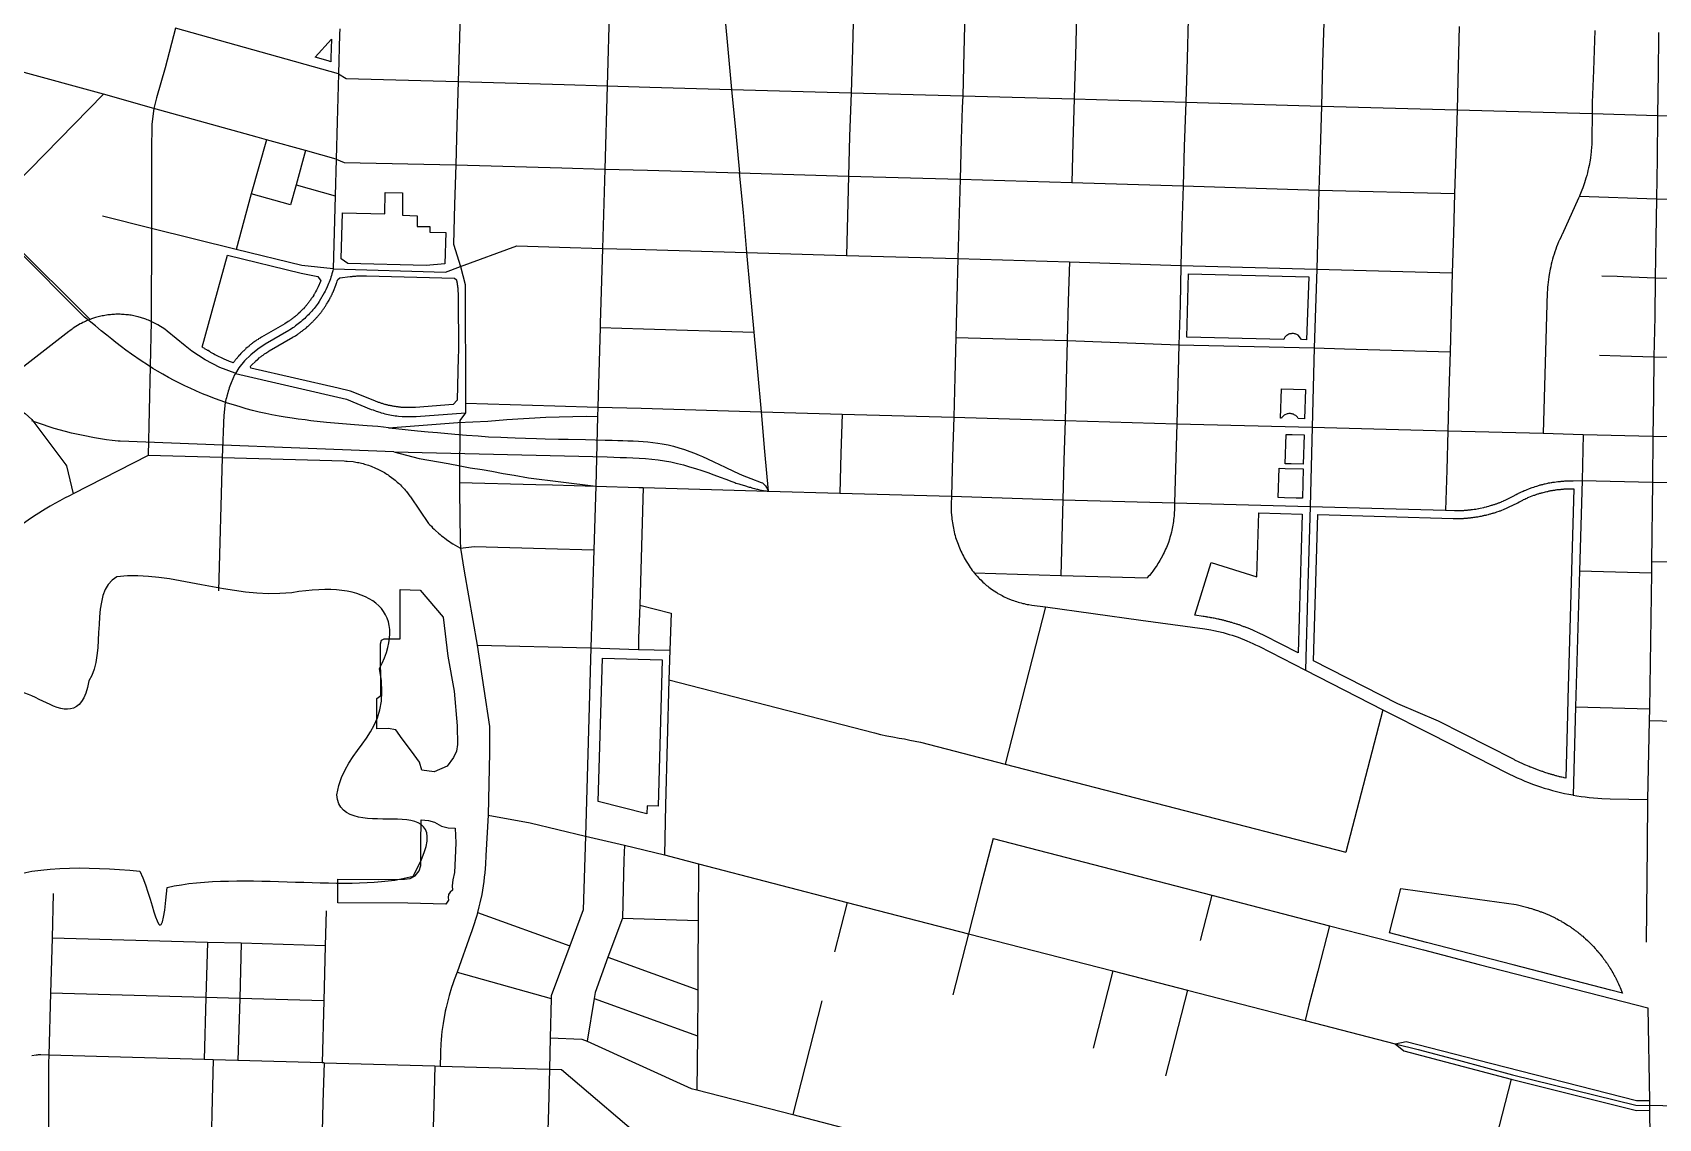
# Model space of a CAD drawing. Extents: x 1 to 394, y 101 to 384.
# Drawn here: x 253.81 to 299.68, y 273.92 to 304.55 of the extents above; entities that cross this region are included whole.
import ezdxf

# ---------------------------------------------------------------- set-up
doc = ezdxf.new("R2010")
doc.units = 0
doc.layers.get('0').update_dxf_attribs({"linetype": 'CONTINUOUS'})

msp = doc.modelspace()

# ---------------------------------------------------------------- linework, layer by layer
at = {"color": 4}
for points in [[(262.503747, 305.868979), (263.178991, 305.680728), (263.53094, 305.611153), (263.952453, 305.570232), (265.875882, 305.512936), (265.847281, 304.399808), (265.810362, 303.167997)], [(270.082861, 305.394261), (270.017383, 303.049316)], [(273.311772, 305.304227), (273.409937, 304.182911)], [(276.966281, 305.201918), (276.933594, 304.084694)], [(280.109242, 305.111884), (280.080537, 303.99466)], [(257.842505, 304.669906), (257.547853, 303.552681)], [(262.438269, 303.388985), (257.842505, 304.669906)], [(262.475104, 304.653536), (262.466723, 304.493933)], [(283.256289, 305.021852), (283.227688, 303.904628)], [(286.407443, 304.931819), (286.374756, 303.814595)], [(290.23383, 304.821325), (290.201091, 303.7041)], [(294.056132, 304.719014), (294.023393, 303.597698)], [(297.878423, 304.604427), (297.845736, 303.483111)], [(262.466912, 304.493933), (262.438269, 303.388985)], [(273.409989, 304.182911), (273.524571, 302.947007)], [(299.674992, 304.448917), (299.662734, 303.434002)], [(299.674992, 304.551226), (299.674992, 304.448912)], [(276.933542, 304.084694), (276.900855, 302.852881)], [(280.080589, 303.99466), (280.047902, 302.762849)], [(283.227646, 303.904628), (283.203131, 303.032947), (283.19475, 302.676909)], [(286.374704, 303.814595), (286.342017, 302.586876), (286.29283, 301.338695)], [(290.201091, 303.7041), (290.168404, 302.472289)], [(255.80858, 302.807866), (253.361334, 303.479019)], [(257.547853, 303.552681), (257.3064, 302.705555), (257.23275, 302.410902)], [(262.438269, 303.388985), (262.401391, 302.034402)], [(262.438269, 303.388985), (262.655164, 303.258029), (265.810404, 303.167993)], [(294.023393, 303.597698), (293.994687, 302.365887)], [(297.845684, 303.483111), (297.808911, 302.578691), (297.808911, 302.267669)], [(299.662713, 303.434002), (299.64637, 302.210375)], [(255.80858, 302.807866), (254.15116, 301.121798)], [(257.232739, 302.410902), (255.80858, 302.807866)], [(265.810404, 303.167997), (265.773527, 301.940277)], [(265.810404, 303.167997), (268.806033, 303.082058)], [(268.806033, 303.082055), (270.017383, 303.049316)], [(270.017383, 303.049316), (269.951905, 300.700281)], [(270.017383, 303.049316), (271.224647, 303.012481)], [(271.224647, 303.012485), (273.524571, 302.947007)], [(273.524571, 302.947007), (273.64325, 301.715195)], [(273.524571, 302.947007), (276.900803, 302.852885)], [(276.900803, 302.852881), (276.855754, 301.62107)], [(276.900803, 302.852881), (280.04785, 302.762846)], [(280.04785, 302.762849), (280.031506, 302.431365), (280.006991, 301.531038)], [(280.04785, 302.762849), (283.194907, 302.67691)], [(257.232739, 302.410902), (257.171347, 301.964831), (257.167156, 301.21183)], [(260.14243, 301.600608), (257.232739, 302.410902)], [(283.194907, 302.676909), (283.153944, 301.441004)], [(283.194907, 302.676909), (286.341965, 302.586874)], [(286.341965, 302.586876), (290.168352, 302.472289)], [(290.168352, 302.472289), (290.135665, 301.2282)], [(290.168352, 302.472289), (293.994739, 302.365887)], [(293.994739, 302.365887), (293.953776, 301.129982)], [(293.994739, 302.365887), (297.808859, 302.267669)], [(299.646339, 302.210375), (301.905342, 302.17354), (301.909532, 302.17354), (301.954582, 302.177625), (302.003716, 302.181711), (302.09371, 302.189883), (302.142845, 302.198055), (302.187894, 302.202141), (302.277887, 302.218515), (302.327022, 302.226687), (302.417016, 302.251244), (302.462065, 302.259416), (302.507114, 302.271694), (302.552163, 302.288069), (302.593126, 302.300348), (302.728179, 302.349451), (302.769143, 302.365826), (302.814192, 302.382201), (302.855155, 302.402661), (302.900204, 302.419036), (302.982026, 302.459958), (303.022989, 302.484515), (303.07621, 302.509072)], [(262.401433, 302.034402), (262.37279, 300.978564)], [(265.773568, 301.940277), (265.744967, 300.81896)], [(297.808859, 302.267669), (297.796601, 301.531038), (297.796601, 301.457377), (297.792411, 301.387802), (297.78822, 301.314142), (297.763705, 301.093153), (297.755324, 301.031771)], [(297.808859, 302.267669), (299.646339, 302.210373)], [(299.646339, 302.210375), (299.634081, 300.990841)], [(260.404343, 301.526945), (259.970552, 300.004573)], [(260.404343, 301.526945), (260.14243, 301.600605)], [(261.505197, 301.220016), (260.404343, 301.526945)], [(273.64325, 301.715195), (273.745605, 300.589786)], [(276.855785, 301.62107), (276.82708, 300.499754)], [(280.006928, 301.531038), (279.974242, 300.413812)], [(283.153986, 301.441004), (283.121247, 300.32378)], [(254.15116, 301.121798), (252.428263, 299.374344), (249.649529, 296.554683)], [(257.167261, 301.21183), (257.15888, 299.022397)], [(261.505197, 301.220016), (261.239198, 300.25421)], [(262.37279, 300.978564), (261.505197, 301.220016)], [(262.37279, 300.978564), (262.344189, 299.94728)], [(262.37279, 300.978564), (262.593782, 300.884443), (265.744926, 300.818964)], [(286.29285, 301.338695), (286.26425, 300.221471)], [(290.135613, 301.2282), (290.090564, 300.106883)], [(293.953818, 301.129982), (293.925217, 300.012758)], [(297.755659, 301.031765), (297.755659, 301.019486), (297.743401, 300.949912), (297.718886, 300.802585), (297.702543, 300.733011), (297.686199, 300.65935), (297.669856, 300.589775), (297.649427, 300.520201), (297.628998, 300.44654), (297.588034, 300.307399), (297.538899, 300.168257), (297.514384, 300.102779), (297.457078, 299.963638), (297.44482, 299.930899)], [(299.634071, 300.990841), (299.617727, 299.857246)], [(265.744926, 300.81896), (265.712186, 299.701736)], [(265.744926, 300.81896), (268.736469, 300.733021), (269.951905, 300.700281)], [(269.951905, 300.700281), (269.886426, 298.461739)], [(269.951905, 300.700281), (271.159168, 300.663445)], [(271.159168, 300.663449), (273.745563, 300.589789)], [(273.745563, 300.589786), (276.827132, 300.49975)], [(273.745563, 300.589786), (273.851963, 299.476654)], [(276.827132, 300.499754), (276.765739, 298.265304)], [(276.827132, 300.499754), (279.974189, 300.413815)], [(259.970552, 300.004573), (259.549039, 298.429)], [(261.239198, 300.25421), (261.083684, 299.693551), (259.970552, 300.004573)], [(261.239198, 300.25421), (262.344147, 299.94728)], [(279.974189, 300.413812), (279.912797, 298.175272), (279.88012, 297.070324)], [(279.974189, 300.413812), (283.121247, 300.32378)], [(283.121247, 300.32378), (286.264208, 300.221466)], [(286.264208, 300.221471), (286.231521, 299.100153)], [(286.264208, 300.221471), (290.090595, 300.106883)], [(290.090595, 300.106883), (290.06608, 298.993751)], [(290.090595, 300.106883), (293.925175, 300.012762)], [(293.925175, 300.012758), (293.892488, 298.891441)], [(262.344147, 299.94728), (262.286841, 297.880619)], [(265.712186, 299.701736), (265.6795, 298.584512)], [(297.444631, 299.93091), (297.428288, 299.898171), (297.419907, 299.87771), (296.953376, 298.85461), (296.944995, 298.842332), (296.916394, 298.772757), (296.883707, 298.707279), (296.855002, 298.641801), (296.830486, 298.572226), (296.801885, 298.502651), (296.77737, 298.437173), (296.752855, 298.367598), (296.732426, 298.298023), (296.707911, 298.224363), (296.687482, 298.154788), (296.671138, 298.085214), (296.650709, 298.015639), (296.634366, 297.941978), (296.618022, 297.872404), (296.593507, 297.725077), (296.58125, 297.655503), (296.568992, 297.581842), (296.552649, 297.434516), (296.548458, 297.364941), (296.540077, 297.291281), (296.535886, 297.21762), (296.425401, 293.247995)], [(297.444631, 299.93091), (299.617696, 299.85725)], [(299.617696, 299.857246), (299.601352, 298.760484)], [(299.617696, 299.857246), (303.010292, 299.795864)], [(257.159079, 299.022397), (255.784033, 299.366159)], [(273.851963, 299.476654), (273.950128, 298.347152)], [(286.231468, 299.100153), (286.202763, 297.974744)], [(255.436181, 296.456465), (253.201724, 298.674544)], [(257.159079, 299.022397), (257.154888, 296.399171)], [(259.549039, 298.429), (257.159079, 299.022397)], [(290.066038, 298.993751), (290.037437, 297.876526)], [(293.892436, 298.891441), (293.855559, 297.774217)], [(299.601331, 298.760484), (299.580902, 297.630982)], [(263.85015, 293.403536), (263.706914, 293.415815), (263.547304, 293.43219), (263.24447, 293.45265), (262.888435, 293.48539), (262.102695, 293.550868), (261.656625, 293.599971), (261.501111, 293.620432), (261.304676, 293.644989), (261.128702, 293.673632), (260.936363, 293.702275), (260.760388, 293.730918), (260.555761, 293.767753), (260.392065, 293.804589), (260.203822, 293.84551), (260.01557, 293.890528), (259.835499, 293.939631), (259.659535, 293.992831), (259.475368, 294.046031), (259.307586, 294.099231), (259.131612, 294.160613), (258.939273, 294.230188), (258.779663, 294.29157), (258.603689, 294.361144), (258.431811, 294.434805), (258.399124, 294.45118), (258.272263, 294.508476), (258.104471, 294.586233), (257.948957, 294.659893), (257.79754, 294.73765), (257.641974, 294.823598), (257.482374, 294.913634), (257.330957, 294.999573), (257.204097, 295.07733), (257.048583, 295.175547), (256.872608, 295.290134), (256.59432, 295.478385), (256.442903, 295.58888), (256.311946, 295.683001), (256.152347, 295.809866), (256.041851, 295.899901), (255.898615, 296.014488), (255.747198, 296.13726), (255.579406, 296.272309), (255.276571, 296.517852), (253.316317, 298.486296)], [(262.286851, 297.880619), (261.402893, 297.974741), (259.549039, 298.428997)], [(265.679447, 298.584512), (265.875882, 297.95019)], [(265.875882, 297.95019), (267.47192, 298.53131), (268.675077, 298.498571)], [(268.675077, 298.498571), (269.886426, 298.461735)], [(269.886426, 298.461739), (269.816862, 296.337785)], [(269.886426, 298.461739), (271.101872, 298.433096)], [(271.101872, 298.433092), (273.950181, 298.347153)], [(273.950181, 298.347152), (276.76575, 298.265299)], [(273.950181, 298.347152), (274.052536, 297.217651)], [(276.76575, 298.265304), (279.912807, 298.175269)], [(279.912807, 298.175272), (283.055768, 298.085237)], [(262.286851, 297.880619), (262.274594, 297.831516), (262.250079, 297.741481), (262.237821, 297.692377), (262.221478, 297.647359), (262.20922, 297.602342), (262.176533, 297.512306), (262.156104, 297.467289), (262.139761, 297.422271), (262.119331, 297.38135), (262.078368, 297.291314), (262.057939, 297.250393), (262.03751, 297.205375), (261.890178, 296.959831), (261.861577, 296.91891), (261.832976, 296.882074), (261.804375, 296.841153), (261.747069, 296.767493), (261.714382, 296.730657), (261.685781, 296.693822), (261.652528, 296.656992), (261.619842, 296.624253), (261.587155, 296.587418), (261.554468, 296.554679), (261.517591, 296.521939), (261.484904, 296.485104), (261.448026, 296.456461), (261.411149, 296.423722), (261.378462, 296.390983), (261.341585, 296.36234), (261.300622, 296.329601), (261.226971, 296.272304), (261.186008, 296.243662), (261.145045, 296.219105), (261.108168, 296.190462), (261.067204, 296.165905), (261.034517, 296.145444), (260.371541, 295.760758), (260.367351, 295.756672), (260.158637, 295.621623), (259.966288, 295.46202), (259.790324, 295.286046), (259.630714, 295.089611), (259.532549, 294.934101)], [(262.286851, 297.880619), (265.454369, 297.79468), (265.875882, 297.950192)], [(265.875882, 297.95019), (266.015021, 297.438641), (266.023402, 294.095151)], [(283.055768, 298.085239), (283.023081, 296.968015)], [(283.055768, 298.085239), (286.202815, 297.974744)], [(286.202815, 297.974744), (286.1783, 296.865705)], [(286.202815, 297.974744), (290.037395, 297.876526)], [(290.037395, 297.876526), (289.996432, 296.775672), (289.959596, 295.658447)], [(290.037395, 297.876526), (293.8556, 297.774212)], [(293.8556, 297.774217), (293.827, 296.6529)], [(298.078954, 297.688276), (298.512746, 297.675998)], [(298.512746, 297.675999), (298.676442, 297.667827)], [(298.676442, 297.667815), (299.58086, 297.630979)], [(299.58086, 297.630982), (299.568603, 296.530128)], [(299.58086, 297.630982), (302.96937, 297.553226)], [(274.052494, 297.217651), (274.154745, 296.100426)], [(279.880068, 297.070324), (279.851362, 295.949008)], [(283.023029, 296.968015), (282.994323, 295.858975)], [(286.178269, 296.865705), (286.141433, 295.740295)], [(255.436181, 296.456465), (255.403494, 296.444187), (255.366617, 296.431908), (255.329739, 296.415533), (255.297053, 296.399159), (255.223403, 296.366419), (255.190716, 296.345959), (255.153838, 296.329584), (254.957403, 296.206811), (254.924716, 296.182254), (254.89203, 296.161794), (254.859343, 296.137237), (254.830742, 296.11268), (253.21834, 294.864498)], [(257.154983, 296.399171), (257.150792, 296.403257), (257.077142, 296.435996), (257.040265, 296.448275), (257.003387, 296.464649), (256.856056, 296.513753), (256.819178, 296.521925), (256.782301, 296.534203), (256.741337, 296.542375), (256.667687, 296.55875), (256.626724, 296.566921), (256.589847, 296.575093), (256.548884, 296.579179), (256.512006, 296.583265), (256.471043, 296.587351), (256.434165, 296.591437), (256.393202, 296.595522), (256.356325, 296.599608), (256.315362, 296.599608), (256.278484, 296.603694), (256.159806, 296.603694), (256.122928, 296.599608), (256.081965, 296.599608), (256.045088, 296.595522), (256.004125, 296.591437), (255.967247, 296.587351), (255.926284, 296.583265), (255.889406, 296.575093), (255.848443, 296.571007), (255.811566, 296.562836), (255.770603, 296.554664), (255.660107, 296.530107), (255.619143, 296.517828), (255.582266, 296.509657), (255.47177, 296.472821), (255.434892, 296.456446)], [(257.154983, 296.399171), (257.064989, 292.621888)], [(259.532664, 294.934093), (259.524283, 294.938179), (259.094577, 295.101875), (258.681246, 295.31468), (258.296558, 295.564316), (258.112402, 295.711642), (257.600854, 296.129067), (257.539461, 296.178171), (257.343026, 296.305034), (257.154773, 296.399155)], [(269.816862, 296.337785), (269.816862, 296.231383)], [(293.826958, 296.6529), (293.794271, 295.539768)], [(299.568592, 296.530128), (299.548163, 295.404718)], [(269.816862, 296.231383), (269.751384, 293.984657)], [(269.816862, 296.231383), (271.04049, 296.194548)], [(271.04049, 296.194552), (274.154798, 296.100431)], [(274.154798, 296.100426), (274.257154, 294.983202)], [(279.851415, 295.949008), (279.822814, 294.827691), (279.794171, 293.698189)], [(279.851415, 295.949008), (282.994376, 295.858973)], [(282.994376, 295.858975), (282.965775, 294.721289)], [(282.994376, 295.858975), (286.141433, 295.740295)], [(286.141433, 295.740295), (286.112832, 294.623071)], [(286.141433, 295.740295), (289.959638, 295.658442)], [(289.959638, 295.658447), (289.931037, 294.541223)], [(289.959638, 295.658447), (290.819039, 295.629805)], [(290.819039, 295.6298), (293.794218, 295.539765)], [(293.794218, 295.539768), (293.761479, 294.430728)], [(298.013476, 295.445643), (298.606878, 295.433364), (299.548121, 295.404723)], [(299.548121, 295.404718), (299.535863, 294.287494)], [(299.548121, 295.404718), (302.928449, 295.314683)], [(274.257112, 294.983202), (274.359467, 293.853701)], [(252.546941, 294.500299), (252.788393, 294.328419), (253.602787, 293.800499), (253.791029, 293.636803), (254.744562, 292.355883), (254.760905, 292.331326), (254.949158, 291.5374), (254.846823, 291.484203), (254.707674, 291.414629), (254.572632, 291.340968), (254.433482, 291.267308), (254.302525, 291.189551), (254.167483, 291.107698), (253.905569, 290.944002), (253.778699, 290.858063), (253.524978, 290.677997), (253.402203, 290.583876), (250.844451, 288.660449), (248.978318, 287.363159)], [(259.532664, 294.934093), (259.508149, 294.893172), (259.405793, 294.66809), (259.373106, 294.578055), (259.356763, 294.528951), (259.34042, 294.483933), (259.324076, 294.43483), (259.311819, 294.389812), (259.287304, 294.291595), (259.275046, 294.246577), (259.262788, 294.197473), (259.254407, 294.14837), (259.24215, 294.099266), (259.233768, 294.050163), (259.229578, 294.005145), (259.221197, 293.956042), (259.208939, 293.808715), (259.204748, 293.767794), (259.155613, 292.56463)], [(259.532664, 294.934093), (262.667443, 294.205646), (263.363148, 293.919179), (263.412283, 293.902804), (263.502276, 293.870065), (263.600441, 293.837326), (263.64549, 293.825047), (263.694625, 293.808672), (263.74376, 293.796394), (263.788809, 293.788222), (263.886975, 293.763665), (264.034306, 293.739108), (264.083441, 293.735022), (264.132576, 293.726851), (264.230741, 293.718679), (264.283962, 293.718679), (264.333097, 293.714593), (264.529532, 293.714593), (264.578667, 293.718679), (264.631888, 293.718679), (266.023298, 293.825082)], [(282.965733, 294.721289), (282.933046, 293.604064), (282.900307, 292.490932)], [(286.11279, 294.623071), (286.084137, 293.514031)], [(289.930996, 294.541223), (289.90229, 293.415814)], [(266.023203, 294.095151), (266.023203, 293.825054)], [(266.023203, 294.095151), (268.540034, 294.021491)], [(268.540034, 294.021489), (269.751384, 293.984653)], [(293.761479, 294.430728), (293.728792, 293.313504)], [(299.535853, 294.287494), (299.51951, 293.162085)], [(263.997471, 292.724199), (256.275121, 293.018852), (256.2219, 293.022937), (256.054108, 293.043398), (255.890412, 293.063859), (255.72262, 293.088416), (255.558924, 293.112973), (255.231532, 293.178451), (254.904141, 293.252112), (254.740445, 293.293033), (254.421246, 293.383068), (253.942426, 293.542672), (253.786923, 293.599968)], [(263.85015, 293.403536), (265.806308, 293.546771), (266.65344, 293.591788), (267.185449, 293.636806), (268.290399, 293.698188), (269.423992, 293.730927), (269.743202, 293.718649)], [(266.023203, 293.825054), (265.863604, 293.608157), (265.851346, 291.856611)], [(269.743202, 293.718651), (269.694067, 291.750208)], [(269.751384, 293.984657), (269.743002, 293.718651)], [(269.751384, 293.984657), (270.979098, 293.951918)], [(270.979098, 293.951918), (274.359426, 293.853701)], [(274.359426, 293.853701), (276.647072, 293.784126)], [(274.359426, 293.853701), (274.457643, 292.728291)], [(276.647072, 293.784129), (276.610194, 292.670997)], [(276.647072, 293.784129), (279.794129, 293.69819)], [(279.794129, 293.698189), (279.757252, 292.593242)], [(279.794129, 293.698189), (282.932994, 293.604068)], [(282.932994, 293.604064), (286.084137, 293.514031)], [(263.85015, 293.403536), (264.054767, 293.378979), (264.668629, 293.313501), (264.963282, 293.288944), (265.229281, 293.264387), (265.716283, 293.223466), (266.051857, 293.190726), (266.379248, 293.170266), (266.673901, 293.149805), (267.017657, 293.13343), (267.201814, 293.125259), (267.41872, 293.117087), (267.713373, 293.108915), (268.020293, 293.096637), (268.265842, 293.092551), (268.646434, 293.080272), (268.920626, 293.076187), (269.407617, 293.072101), (269.964183, 293.055726), (270.156532, 293.047554), (270.320228, 293.043468), (270.463463, 293.043468), (270.598506, 293.035297), (270.749923, 293.031211), (270.897255, 293.023039), (271.028212, 293.014867), (271.167351, 293.002589), (271.302404, 292.986214), (271.449725, 292.965753), (271.568403, 292.949379), (271.740291, 292.916639), (271.887612, 292.879804), (272.03903, 292.838882), (272.194544, 292.789779), (272.350057, 292.732483), (272.481014, 292.683379), (272.611971, 292.630179), (272.70605, 292.589258), (272.845189, 292.52378), (273.02526, 292.441926), (273.348555, 292.290508), (273.602286, 292.167737), (273.827364, 292.065423), (274.068817, 291.967205), (274.36347, 291.860803), (274.400347, 291.844429), (274.44131, 291.807593), (274.486359, 291.75849), (274.543666, 291.664368), (274.560009, 291.615265)], [(286.084137, 293.514031), (286.018659, 291.283675)], [(286.084137, 293.514031), (289.902342, 293.415814)], [(289.902342, 293.415814), (289.873741, 292.302682)], [(289.902342, 293.415814), (293.72874, 293.3135), (296.425631, 293.248026), (297.551031, 293.21119)], [(293.72874, 293.313504), (293.700087, 292.204464)], [(297.551031, 293.211193), (297.518344, 291.909812)], [(297.551031, 293.211193), (299.519478, 293.16209)], [(299.519478, 293.162085), (299.503135, 291.868887)], [(299.519478, 293.162085), (302.883431, 293.100703)], [(263.997471, 292.724199), (270.021479, 292.576873), (270.20155, 292.572787), (270.38161, 292.564615), (270.561681, 292.560529), (270.741741, 292.552358), (270.917716, 292.544186), (271.097776, 292.536014), (271.27375, 292.519639), (271.453821, 292.499179), (271.633881, 292.470536), (271.813952, 292.437797), (271.998108, 292.396875), (272.165901, 292.351858), (272.341865, 292.298658), (272.509657, 292.249554), (272.685631, 292.192258), (272.853423, 292.134962), (273.025301, 292.07358), (273.201276, 292.008101), (273.360875, 291.946719), (273.532753, 291.885337), (273.618661, 291.852598), (273.651348, 291.84032), (273.692311, 291.828041), (273.729084, 291.81987), (273.761771, 291.807591), (273.790476, 291.799419), (273.823163, 291.791248), (273.85585, 291.778969), (273.888537, 291.770797), (273.917138, 291.762626), (273.998959, 291.738069), (274.02756, 291.729897), (274.060247, 291.721725), (274.097125, 291.709447), (274.129811, 291.701275), (274.170775, 291.688997), (274.236253, 291.672622), (274.260768, 291.668536), (274.285283, 291.660364), (274.358933, 291.643989), (274.39162, 291.635818), (274.428393, 291.627646), (274.461079, 291.62356), (274.497957, 291.619474), (274.530644, 291.615389), (274.559245, 291.615389)], [(263.997471, 292.724199), (264.713636, 292.535948), (265.536212, 292.392714), (265.871786, 292.327236), (266.150074, 292.274036), (266.49383, 292.220836), (266.768022, 292.175818), (267.07905, 292.114436), (267.394163, 292.061236), (267.799312, 291.991662), (268.711912, 291.877075), (269.694088, 291.75021)], [(274.457643, 292.728291), (274.559894, 291.615159)], [(276.610236, 292.670997), (276.577549, 291.553773)], [(257.064947, 292.621888), (254.949179, 291.537403)], [(259.156169, 292.564595), (257.064947, 292.621891)], [(259.156169, 292.564595), (259.049759, 288.803682)], [(259.156169, 292.564595), (262.601965, 292.466378), (262.642928, 292.462292), (262.683891, 292.462292), (262.847587, 292.445917), (262.88855, 292.437745), (262.929513, 292.433659), (262.970477, 292.425488), (263.007354, 292.417316), (263.089176, 292.400941), (263.130139, 292.388663), (263.167017, 292.376384), (263.20798, 292.368213), (263.248943, 292.355934), (263.28582, 292.343656), (263.326784, 292.327281), (263.363661, 292.315002), (263.400539, 292.298627), (263.441502, 292.282253), (263.588833, 292.216774), (263.699319, 292.155392), (263.732006, 292.134931), (263.768883, 292.114471), (263.80157, 292.09401), (263.838447, 292.069453), (263.871134, 292.048992), (264.002091, 291.950775), (264.034778, 291.922132), (264.067464, 291.897575), (264.096065, 291.868932), (264.128752, 291.840289), (264.157353, 291.815732), (264.185954, 291.78709), (264.214555, 291.75435), (264.271862, 291.697054), (264.300463, 291.664315), (264.324978, 291.635672), (264.353579, 291.602933), (264.451744, 291.471976), (264.468087, 291.451516), (264.979636, 290.702607), (265.016513, 290.661685), (265.057476, 290.620764), (265.094354, 290.579843), (265.135317, 290.543007), (265.17628, 290.502086), (265.258102, 290.428425), (265.303151, 290.39159), (265.344114, 290.354754), (265.389163, 290.322015), (265.434212, 290.285179), (265.524206, 290.219701), (265.569255, 290.191058), (265.61839, 290.158319), (265.663439, 290.129676), (265.859874, 290.015089), (265.884389, 290.002811)], [(279.757294, 292.593242), (279.728693, 291.467833)], [(282.900255, 292.490932), (282.867515, 291.369615)], [(289.873699, 292.302682), (289.845098, 291.181364)], [(293.700087, 292.204464), (293.663314, 291.074963)], [(265.851325, 291.856611), (265.847135, 291.615159), (265.867564, 290.211467), (265.883907, 290.002754)], [(265.851325, 291.856611), (268.008025, 291.799315)], [(268.008025, 291.799317), (268.474556, 291.787038)], [(268.474556, 291.787039), (269.694088, 291.750204)], [(269.694088, 291.750208), (269.640867, 289.953645)], [(269.694088, 291.750208), (270.909533, 291.717469)], [(293.663262, 291.074963), (293.916983, 291.066791), (294.10115, 291.066791), (294.121579, 291.070877), (294.182971, 291.070877), (294.203401, 291.074963), (294.24845, 291.074963), (294.268879, 291.079048), (294.289308, 291.079048), (294.309737, 291.083134), (294.330167, 291.083134), (294.350596, 291.08722), (294.371025, 291.08722), (294.391454, 291.091306), (294.415969, 291.095392), (294.432313, 291.095392), (294.473276, 291.103564), (294.497791, 291.107649), (294.51822, 291.107649), (294.600042, 291.124024), (294.608423, 291.124024), (294.64111, 291.132196), (294.743466, 291.152657), (294.763895, 291.160828), (294.825288, 291.173107), (294.845717, 291.181279), (294.88668, 291.18945), (294.90711, 291.197622), (294.931625, 291.205794), (294.964311, 291.213965), (294.984741, 291.222137), (295.00517, 291.226223), (295.025599, 291.234395), (295.046028, 291.23848), (295.086992, 291.254855), (295.103335, 291.258941), (295.164728, 291.283498), (295.181071, 291.287584), (295.242463, 291.312141), (295.258807, 291.320313), (295.291494, 291.332591), (295.299875, 291.336677), (295.320304, 291.344849), (295.352991, 291.361224), (295.610808, 291.488088), (295.623066, 291.49626), (295.664029, 291.520817), (295.688544, 291.533095), (295.708973, 291.541267), (295.729402, 291.553546), (295.753918, 291.565824), (295.774347, 291.573996), (295.794776, 291.586274), (295.815205, 291.594446), (295.83972, 291.606724), (295.86015, 291.614896), (295.888855, 291.627175), (295.905199, 291.635346), (295.929714, 291.643518), (295.950143, 291.65169), (295.970572, 291.663968), (296.019707, 291.680343), (296.036051, 291.688515), (296.109701, 291.713072), (296.15475, 291.729447), (296.175179, 291.737618), (296.199694, 291.74579), (296.244743, 291.758068), (296.269258, 291.76624), (296.289688, 291.774412), (296.314203, 291.778498), (296.338718, 291.786669), (296.363233, 291.790755), (296.383662, 291.798927), (296.408177, 291.803013), (296.432692, 291.811184), (296.457207, 291.81527), (296.477637, 291.823442), (296.551287, 291.835721), (296.575802, 291.843892), (296.596231, 291.847978), (296.612574, 291.847978), (296.645261, 291.85615), (296.669776, 291.860236), (296.690206, 291.864321), (296.714721, 291.868407), (296.739236, 291.868407), (296.837401, 291.884782), (296.861916, 291.884782), (296.882345, 291.888868), (296.90686, 291.888868), (296.931375, 291.892954), (296.955891, 291.892954), (296.980406, 291.89704), (297.004921, 291.89704), (297.029436, 291.901126), (297.099, 291.901126), (297.123515, 291.905211), (297.270847, 291.905211), (297.516385, 291.909297)], [(297.518292, 291.909812), (297.448728, 289.36434)], [(297.518292, 291.909812), (299.503114, 291.86889), (301.745742, 291.815687)], [(299.503114, 291.868887), (299.478599, 289.626254)], [(270.909533, 291.717469), (271.036394, 291.713383)], [(271.036394, 291.713377), (270.942315, 288.398534)], [(271.036394, 291.713377), (274.559946, 291.615159)], [(274.559946, 291.615159), (276.577497, 291.553777)], [(276.577497, 291.553773), (279.728651, 291.467834)], [(279.728651, 291.467833), (279.72446, 291.242751), (279.72446, 291.034038), (279.732841, 290.927636), (279.737032, 290.878533), (279.741223, 290.825333), (279.749604, 290.772133), (279.757985, 290.72303), (279.774328, 290.616628), (279.786586, 290.567524), (279.794967, 290.514324), (279.807225, 290.465221), (279.819482, 290.412021), (279.835826, 290.362917), (279.848083, 290.309718), (279.897218, 290.162391), (279.917647, 290.113288), (279.933991, 290.064184), (279.995383, 289.916858), (280.019898, 289.87184), (280.044413, 289.822737), (280.064843, 289.777719), (280.089358, 289.732701), (280.117959, 289.683598), (280.142474, 289.63858), (280.199781, 289.548545), (280.228486, 289.507623), (280.257087, 289.462606), (280.285793, 289.421684), (280.31848, 289.376667), (280.347081, 289.335745), (280.36751, 289.311188)], [(279.728651, 291.467833), (282.867515, 291.369615)], [(282.867515, 291.369615), (282.81838, 289.237477)], [(282.867515, 291.369615), (286.018659, 291.283676)], [(286.018659, 291.283675), (286.018659, 291.066777), (286.014468, 291.017674), (286.014468, 290.964474), (286.010277, 290.91537), (286.006087, 290.862171), (285.997706, 290.813067), (285.993515, 290.759867), (285.985134, 290.710764), (285.976752, 290.657564), (285.968371, 290.60846), (285.956114, 290.559357), (285.947732, 290.510253), (285.935475, 290.457053), (285.91096, 290.358836), (285.894616, 290.309732), (285.882359, 290.260629), (285.849672, 290.162411), (285.829243, 290.117394), (285.812899, 290.06829), (285.79247, 290.019187), (285.772041, 289.974169), (285.751612, 289.925065), (285.731182, 289.880048), (285.706667, 289.83503), (285.686238, 289.790012), (285.612588, 289.654963), (285.583987, 289.609946), (285.555386, 289.569024), (285.530871, 289.524007), (285.502165, 289.483085), (285.469479, 289.438068), (285.412172, 289.356214), (285.379485, 289.319379), (285.314007, 289.237526), (285.28132, 289.20069), (285.252614, 289.167951)], [(286.018659, 291.283675), (289.845056, 291.181361)], [(289.845056, 291.181364), (289.779578, 288.98784)], [(289.845056, 291.181364), (293.663262, 291.074963)], [(265.884064, 290.002754), (266.268752, 290.047772), (268.274024, 289.990476)], [(265.884064, 290.002754), (265.98642, 289.352064), (266.350637, 287.269033)], [(268.274024, 289.990478), (269.640888, 289.953642)], [(269.640888, 289.953645), (269.559066, 287.191278)], [(299.478557, 289.626254), (299.474366, 289.307047)], [(299.478557, 289.626254), (301.721185, 289.57715)], [(280.367059, 289.311139), (280.375441, 289.302967), (280.404146, 289.266132), (280.461453, 289.200654), (280.49414, 289.167914), (280.522845, 289.135175), (280.555532, 289.106532), (280.616925, 289.04515), (280.649612, 289.016508), (280.686489, 288.983768), (280.719176, 288.955126), (280.751863, 288.930569), (280.788635, 288.901926), (280.821322, 288.877369), (280.858199, 288.848726), (281.005531, 288.750508), (281.042304, 288.730048), (281.083267, 288.705491), (281.120144, 288.68503), (281.161108, 288.664569), (281.197985, 288.644109), (281.238948, 288.623648), (281.279911, 288.607273), (281.320875, 288.586812), (281.443639, 288.537709), (281.484602, 288.52543), (281.525565, 288.509056), (281.566529, 288.496777), (281.611578, 288.484499), (281.652541, 288.47222), (281.69759, 288.459942), (281.738553, 288.447663), (281.783602, 288.439491), (281.824566, 288.427213), (281.869615, 288.419041), (281.910578, 288.414955), (282.000571, 288.39858), (282.385259, 288.345381)], [(280.367059, 289.311139), (282.818401, 289.237479)], [(282.818401, 289.237477), (285.253379, 289.167902)], [(289.779578, 288.98784), (289.718186, 286.561048)], [(297.448728, 289.36434), (297.338232, 285.529764)], [(297.448728, 289.36434), (299.47446, 289.307044)], [(299.47446, 289.307047), (299.417154, 285.468378)], [(270.942273, 288.398534), (270.901309, 287.461376), (270.901309, 287.150353)], [(270.942273, 288.398534), (271.818038, 288.173453)], [(271.818038, 288.173453), (271.785351, 287.1258)], [(282.38461, 288.345333), (281.242835, 283.909175)], [(282.38461, 288.345333), (285.073319, 287.977018)], [(285.073319, 287.977018), (286.873974, 287.731474), (287.045852, 287.698735), (287.135845, 287.68236), (287.393662, 287.620978), (287.56554, 287.571875), (287.647362, 287.547318), (287.81924, 287.490022), (288.064789, 287.391804), (288.228485, 287.318144), (288.306221, 287.281308), (288.396214, 287.23629), (289.71806, 286.561045)], [(266.350595, 287.269033), (266.538848, 286.024944), (266.694362, 284.97729), (266.694362, 284.240659), (266.661675, 282.472746)], [(266.350595, 287.269033), (269.559035, 287.191276)], [(269.559035, 287.191278), (269.403531, 281.883441)], [(269.559035, 287.191278), (270.901341, 287.150357)], [(270.901341, 287.150353), (271.785299, 287.125796)], [(271.785299, 287.1258), (271.760783, 286.286857)], [(271.760752, 286.286857), (271.662587, 282.751024), (271.633881, 281.351422)], [(271.760752, 286.286857), (277.555586, 284.793133), (277.727465, 284.752211), (277.903439, 284.71129), (278.075317, 284.678551), (278.251291, 284.645812), (278.406805, 284.621255), (278.558222, 284.592612), (278.705544, 284.563969), (278.856961, 284.527133), (281.242835, 283.909181), (290.855875, 281.425093)], [(289.718186, 286.561048), (291.903528, 285.447916)], [(291.903528, 285.447916), (290.855875, 281.425093)], [(291.903528, 285.447916), (293.28267, 284.744024), (295.394342, 283.667723), (295.472078, 283.630888), (295.578477, 283.577688), (295.684877, 283.528584), (295.791287, 283.483567), (295.901783, 283.434463), (296.008183, 283.393542), (296.118679, 283.348524), (296.233261, 283.311689), (296.343757, 283.270767), (296.454253, 283.23808), (296.568835, 283.201203), (296.683427, 283.172602), (296.793923, 283.139915), (296.908505, 283.111314), (297.027183, 283.086799), (297.141776, 283.062284), (297.256358, 283.041855), (297.272701, 283.037664)], [(297.338232, 285.529764), (297.272753, 283.037495), (297.375109, 283.021151), (297.489691, 283.000722), (297.608369, 282.988464), (297.722962, 282.972121), (297.84164, 282.959863), (297.960318, 282.951482), (298.0749, 282.943101), (298.312267, 282.93472), (299.368103, 282.910205)], [(297.338232, 285.529764), (299.417164, 285.468382)], [(299.417164, 285.468378), (299.408783, 285.140986)], [(299.408982, 285.140986), (299.368061, 282.910634)], [(299.408982, 285.140986), (300.530296, 285.116429)], [(299.368061, 282.910634), (299.35968, 281.605153), (299.326993, 278.891898)], [(266.661623, 282.472746), (266.596144, 281.335057), (266.587763, 281.089508), (266.575505, 280.966744), (266.567124, 280.848066), (266.550781, 280.725291), (266.538523, 280.602517), (266.518094, 280.479742), (266.501751, 280.361064), (266.477235, 280.23829), (266.428101, 280.000933), (266.3995, 279.882255), (266.358536, 279.722655)], [(266.661623, 282.472746), (267.840233, 282.251754), (269.403531, 281.883441)], [(269.403531, 281.883441), (269.342139, 279.804498), (268.961547, 278.781402)], [(269.403531, 281.883441), (270.504385, 281.621528)], [(280.903165, 281.80977), (280.571677, 280.52476)], [(280.903165, 281.80977), (287.078591, 280.213743)], [(270.504385, 281.621528), (270.483956, 281.212283), (270.447078, 279.563045)], [(270.504385, 281.621528), (271.633881, 281.351422)], [(271.633881, 281.351422), (272.595596, 281.097701)], [(272.595596, 281.097701), (272.583338, 279.501663)], [(272.595596, 281.097701), (276.790307, 280.013212)], [(254.392613, 280.266943), (254.359926, 279.006479)], [(280.571677, 280.52476), (280.211546, 279.129254)], [(276.790307, 280.013212), (276.430176, 278.613609)], [(276.790307, 280.013212), (280.211546, 279.129254)], [(287.078591, 280.213743), (286.747103, 278.932819)], [(287.078591, 280.213743), (290.397526, 279.354332)], [(262.094502, 279.775855), (262.065901, 278.789584), (262.024896, 277.234478), (261.975803, 275.487023)], [(266.358788, 279.722655), (266.338359, 279.64492), (266.305672, 279.526241), (266.268794, 279.407563), (266.231917, 279.292971), (266.190954, 279.178389), (266.17461, 279.13334), (265.78174, 278.044754)], [(266.358788, 279.722655), (268.961547, 278.781402)], [(270.447089, 279.563045), (270.033758, 278.462192)], [(270.447089, 279.563045), (272.583317, 279.501653)], [(272.583317, 279.501663), (272.574936, 278.192096)], [(290.397526, 279.354332), (290.061952, 278.073418)], [(290.397526, 279.354332), (293.045303, 278.675002)], [(254.359874, 279.006479), (254.314825, 277.451374), (254.265721, 275.703919)], [(259.69636, 278.859158), (258.742838, 278.883673), (254.359874, 279.006479)], [(258.742838, 278.883715), (258.697789, 277.328599), (258.648685, 275.581144)], [(280.211546, 279.129254), (279.769572, 277.40226)], [(280.211546, 279.129254), (284.283482, 278.077504)], [(259.69636, 278.859158), (259.651311, 277.299956)], [(262.065859, 278.789584), (259.69636, 278.859148)], [(268.961547, 278.781402), (268.441817, 277.377713), (268.441817, 277.295891), (268.413111, 276.195006)], [(270.033758, 278.462192), (269.677723, 277.471834), (269.649017, 277.304042)], [(270.033758, 278.462192), (272.571039, 277.541409)], [(293.045303, 278.675002), (294.62088, 278.261671), (299.372157, 277.038043)], [(265.781761, 278.044765), (265.699939, 277.823783), (265.663062, 277.717373), (265.626289, 277.606887), (265.560811, 277.385895), (265.532105, 277.275399), (265.503504, 277.160807), (265.474903, 277.050321), (265.450388, 276.939825), (265.388996, 276.596059), (265.356309, 276.366885), (265.344051, 276.252303), (265.33567, 276.13771), (265.323413, 276.023128), (265.315031, 275.793954), (265.310841, 275.736648), (265.30246, 275.392881)], [(265.781761, 278.044765), (268.441817, 277.29586)], [(272.575135, 278.192096), (272.570945, 277.541409)], [(284.283482, 278.077504), (283.72283, 275.900354)], [(284.283482, 278.077504), (286.386972, 277.533216)], [(290.061952, 278.073418), (289.812317, 277.111703), (289.705907, 276.677912)], [(272.571039, 277.541409), (272.562658, 276.248206)], [(286.386972, 277.533216), (285.764927, 275.122796)], [(286.386972, 277.533216), (289.705907, 276.677912)], [(262.024938, 277.234478), (259.651342, 277.299956), (258.69782, 277.328557), (254.314856, 277.451374)], [(259.651342, 277.299956), (259.602207, 275.552501)], [(269.64907, 277.304042), (269.448549, 276.092693)], [(269.64907, 277.304042), (272.562857, 276.248206)], [(276.074131, 277.238564), (275.251566, 274.026039)], [(289.705907, 276.677912), (292.243199, 276.019032)], [(299.372157, 277.038043), (299.421292, 274.427091)], [(268.413163, 276.195006), (268.388648, 275.306952)], [(268.413163, 276.195006), (269.301217, 276.154043), (269.448549, 276.092651)], [(272.562857, 276.248206), (272.550599, 274.721744)], [(254.265753, 275.703919), (254.040664, 275.708109), (253.962929, 275.708109), (253.934328, 275.703919), (253.905727, 275.703919), (253.791134, 275.687575)], [(254.265753, 275.703919), (254.261562, 275.478841), (254.257372, 274.582605)], [(258.648706, 275.581144), (254.265753, 275.703919)], [(269.448549, 276.092693), (272.382796, 274.762665), (272.550578, 274.721702)], [(292.243199, 276.019032), (292.558312, 276.088596), (294.56768, 275.572952)], [(292.243199, 276.019032), (292.492834, 275.822597), (295.517116, 275.020492)], [(292.243199, 276.019032), (292.893886, 275.859433), (294.031575, 275.556587), (295.553941, 275.151449)], [(259.602239, 275.552501), (258.906534, 275.572931), (258.648706, 275.581343)], [(258.906534, 275.572962), (258.877933, 274.451648)], [(261.975824, 275.487023), (259.602239, 275.552501)], [(262.03312, 275.487023), (261.975813, 275.487023)], [(262.03312, 275.487023), (262.000433, 274.365709)], [(262.03312, 275.487023), (265.15562, 275.39703)], [(265.15562, 275.396988), (265.122934, 274.279759)], [(265.15562, 275.396988), (265.302941, 275.392797)], [(265.302941, 275.392891), (268.388617, 275.306984)], [(268.388617, 275.306952), (268.359911, 274.189735)], [(268.388617, 275.306952), (268.724191, 275.298571), (271.335143, 273.080489)], [(294.56768, 275.572962), (299.052948, 274.427091), (299.421261, 274.427091)], [(295.517116, 275.020492), (294.10115, 269.503936)], [(295.517116, 275.020492), (299.057033, 274.144717), (299.425357, 274.153098)], [(295.553941, 275.151449), (299.032487, 274.292038)], [(254.257571, 274.582605), (254.25338, 273.277123)], [(258.87788, 274.451648), (258.845194, 273.223924)], [(262.000381, 274.365709), (261.967694, 273.137984)], [(272.550578, 274.721744), (275.251566, 274.026039)], [(299.421261, 274.427091), (299.425451, 274.152899)], [(265.122881, 274.279759), (265.090194, 273.052045)], [(268.359963, 274.189735), (268.327277, 272.96201)], [(275.251566, 274.026039), (278.672804, 273.137984)], [(299.032487, 274.292038), (303.599597, 274.234731)], [(299.425357, 274.152899), (299.449872, 271.94301), (299.560368, 267.666446)]]:
    msp.add_lwpolyline(points, dxfattribs=at)
at = {"color": 3}
for points in [[(261.783485, 303.851426), (262.241834, 304.362977), (262.22549, 303.83915), (262.22549, 303.728655), (262.147754, 303.749115), (261.783527, 303.851429)], [(262.700182, 298.03613), (262.516026, 298.162995), (262.552903, 299.464376), (263.743792, 299.439819), (263.752173, 300.041402), (264.239164, 300.029123), (264.243355, 299.402987), (264.652589, 299.37843), (264.652589, 299.075593), (265.016817, 299.079679), (265.016817, 298.915983), (265.462887, 298.907811), (265.438372, 298.027947), (264.906363, 297.974747), (262.700182, 298.03613)], [(258.59141, 295.678909), (259.307586, 298.269396), (261.386519, 297.761939), (261.85306, 297.667818), (261.934882, 297.549138), (261.9265, 297.524581), (261.901985, 297.463199), (261.889728, 297.442738), (261.865213, 297.381356), (261.852955, 297.360895), (261.836612, 297.319974), (261.824354, 297.299513), (261.815973, 297.279052), (261.791458, 297.238131), (261.783077, 297.21767), (261.758561, 297.176749), (261.746304, 297.160374), (261.737923, 297.139914), (261.713408, 297.098992), (261.70115, 297.082617), (261.688892, 297.062157), (261.676635, 297.045782), (261.660292, 297.025321), (261.648034, 297.004861), (261.635776, 296.988486), (261.623519, 296.968025), (261.611261, 296.95165), (261.594918, 296.935275), (261.58266, 296.914815), (261.566317, 296.89844), (261.554059, 296.877979), (261.537716, 296.861604), (261.525458, 296.84523), (261.509115, 296.828855), (261.496858, 296.81248), (261.480514, 296.792019), (261.447827, 296.75928), (261.43557, 296.742905), (261.370091, 296.677427), (261.353748, 296.665148), (261.304613, 296.616045), (261.28827, 296.603766), (261.271926, 296.587392), (261.251497, 296.571017), (261.235154, 296.558738), (261.21881, 296.542363), (261.202467, 296.530085), (261.182038, 296.51371), (261.165694, 296.501432), (261.145265, 296.489153), (261.128922, 296.472778), (261.108492, 296.4605), (261.092149, 296.448221), (261.07172, 296.435943), (261.055376, 296.419568), (261.034947, 296.407289), (261.018604, 296.395011), (260.97764, 296.370454), (260.961297, 296.362282), (260.920334, 296.337725), (260.261454, 295.95304), (260.241025, 295.940762), (260.224681, 295.928483), (260.204252, 295.916205), (260.183823, 295.908033), (260.167479, 295.895755), (260.126516, 295.871198), (260.110173, 295.854823), (260.089743, 295.842544), (260.0734, 295.830266), (260.052971, 295.817987), (260.020284, 295.79343), (259.999855, 295.777055), (259.983511, 295.764777), (259.963082, 295.752498), (259.946739, 295.736124), (259.930395, 295.723845), (259.914052, 295.70747), (259.893623, 295.695192), (259.877279, 295.678817), (259.860936, 295.666539), (259.828249, 295.633799), (259.811906, 295.621521), (259.762771, 295.572417), (259.746427, 295.560139), (259.697292, 295.511035), (259.685035, 295.49466), (259.652348, 295.461921), (259.64009, 295.445546), (259.607404, 295.412807), (259.595146, 295.392347), (259.578803, 295.375972), (259.566545, 295.359597), (259.550202, 295.343222), (259.537944, 295.322761), (259.521601, 295.306387), (259.509343, 295.290012), (259.497086, 295.269551), (259.480742, 295.253176), (259.468485, 295.236801), (259.448056, 295.240887), (259.386663, 295.265444), (259.362148, 295.273616), (259.321185, 295.289991), (259.300755, 295.302269), (259.1984, 295.343191), (259.17797, 295.355469), (259.137007, 295.371844), (259.116578, 295.384123), (259.075615, 295.400497), (259.055185, 295.412776), (259.034756, 295.420948), (259.014327, 295.433226), (258.993898, 295.441398), (258.973468, 295.453676), (258.953039, 295.461848), (258.912076, 295.486405), (258.895733, 295.494577), (258.854769, 295.519134), (258.83434, 295.527305), (258.813911, 295.539584), (258.797567, 295.551862), (258.756604, 295.576419), (258.736175, 295.584591), (258.719831, 295.59687), (258.678868, 295.621427), (258.662525, 295.633705), (258.621562, 295.658262), (258.605218, 295.670541), (258.592961, 295.678712)], [(289.746839, 295.88353), (289.60769, 295.891701), (289.509524, 296.010381), (289.468561, 296.034938), (289.448132, 296.043109), (289.423617, 296.051281), (289.403188, 296.055367), (289.378672, 296.059453), (289.333623, 296.059453), (289.313194, 296.055367), (289.288679, 296.051281), (289.26825, 296.047195), (289.247821, 296.039023), (289.186428, 296.002188), (289.170085, 295.989909), (289.153741, 295.973535), (289.137398, 295.953074), (289.12514, 295.936699), (289.112883, 295.916238), (289.104502, 295.895778), (286.370785, 295.95716), (286.41992, 297.745537), (289.808431, 297.655502), (289.747038, 295.883494)], [(265.811954, 295.396337), (265.783354, 294.176802), (265.668761, 294.054031), (264.612925, 293.976274), (264.592496, 293.972188), (264.522932, 293.972188), (264.502503, 293.968102), (264.342903, 293.968102), (264.322474, 293.972188), (264.277425, 293.972188), (264.25291, 293.976274), (264.20786, 293.976274), (264.183345, 293.98036), (264.162916, 293.98036), (264.138401, 293.984446), (264.117972, 293.988532), (264.093457, 293.988532), (264.073027, 293.992617), (264.048512, 293.996703), (264.007549, 294.004875), (263.983034, 294.008961), (263.962605, 294.013047), (263.93809, 294.017132), (263.91766, 294.021218), (263.893145, 294.025304), (263.852182, 294.033476), (263.827667, 294.037562), (263.807238, 294.045733), (263.782723, 294.049819), (263.762293, 294.057991), (263.741864, 294.062077), (263.717349, 294.070249), (263.69692, 294.074334), (263.676491, 294.082506), (263.651975, 294.086592), (263.590583, 294.111149), (263.566068, 294.115235), (263.463712, 294.156156), (262.776189, 294.434439), (262.424241, 294.516292), (259.968802, 295.085136), (259.956545, 295.130153), (259.968802, 295.146528), (259.985146, 295.162903), (260.001489, 295.183364), (260.083311, 295.265217), (260.099654, 295.277495), (260.148789, 295.326599), (260.169218, 295.338877), (260.201905, 295.371617), (260.222334, 295.383895), (260.238678, 295.40027), (260.255021, 295.412548), (260.27545, 295.428923), (260.291794, 295.441202), (260.312223, 295.45348), (260.332652, 295.469855), (260.348996, 295.482134), (260.369425, 295.494412), (260.385768, 295.506691), (260.447161, 295.543526), (260.463504, 295.555805), (260.483934, 295.568083), (261.146899, 295.952769), (261.163243, 295.965048), (261.183672, 295.973219), (261.204101, 295.985498), (261.220445, 295.997776), (261.261408, 296.022333), (261.277751, 296.034612), (261.29818, 296.04689), (261.314524, 296.059169), (261.334953, 296.075544), (261.355382, 296.087822), (261.388069, 296.112379), (261.408498, 296.124658), (261.424842, 296.141032), (261.445271, 296.153311), (261.461614, 296.169686), (261.477958, 296.181964), (261.498387, 296.194243), (261.514731, 296.210618), (261.531074, 296.222896), (261.563761, 296.255635), (261.58419, 296.267914), (261.616877, 296.300653), (261.63322, 296.312931), (261.698698, 296.37841), (261.715042, 296.390688), (261.727299, 296.407063), (261.792778, 296.472541), (261.805035, 296.488916), (261.821379, 296.509377), (261.837722, 296.525752), (261.84998, 296.542127), (261.866323, 296.558501), (261.878581, 296.574876), (261.894924, 296.595337), (261.907182, 296.611712), (261.923525, 296.628087), (261.935783, 296.644461), (261.94804, 296.664922), (261.964383, 296.681297), (261.976641, 296.701758), (261.988899, 296.718132), (262.001156, 296.738593), (262.0175, 296.754968), (262.029757, 296.775429), (262.042015, 296.791803), (262.054272, 296.812264), (262.06653, 296.828639), (262.091045, 296.86956), (262.103302, 296.885935), (262.127817, 296.926856), (262.136199, 296.943231), (262.173076, 297.004613), (262.181457, 297.025074), (262.193715, 297.041449), (262.205972, 297.061909), (262.214354, 297.08237), (262.226611, 297.102831), (262.242955, 297.143752), (262.255212, 297.164213), (262.271556, 297.205134), (262.283813, 297.225595), (262.324776, 297.327909), (262.333158, 297.352466), (262.374121, 297.45478), (262.382502, 297.479337), (262.386693, 297.499797), (262.403036, 297.540719), (262.407227, 297.565276), (262.415608, 297.585736), (262.472915, 297.63484), (262.771663, 297.667579), (262.796179, 297.671665), (262.820694, 297.671665), (262.841123, 297.675751), (262.865638, 297.675751), (262.886067, 297.679837), (262.931116, 297.679837), (262.955631, 297.683922), (263.000681, 297.683922), (263.025196, 297.688008), (263.229823, 297.688008), (265.713905, 297.618434), (265.767125, 297.573416), (265.771316, 297.552955), (265.775507, 297.528398), (265.779697, 297.507938), (265.783888, 297.483381), (265.783888, 297.46292), (265.788078, 297.438363), (265.792269, 297.417902), (265.79646, 297.393345), (265.79646, 297.372885), (265.80065, 297.348328), (265.804841, 297.327867), (265.804841, 297.30331), (265.809032, 297.282849), (265.809032, 297.237831), (265.813222, 297.213274), (265.813222, 297.1437), (265.817413, 297.123239), (265.817413, 297.078221), (265.821603, 295.580404), (265.813222, 295.396246)], [(289.7141, 294.479837), (289.693671, 293.653172), (289.51361, 293.661344), (289.501353, 293.677719), (289.489095, 293.69818), (289.43996, 293.747283), (289.419531, 293.759562), (289.399102, 293.767733), (289.378672, 293.780012), (289.358243, 293.788183), (289.337814, 293.792269), (289.313299, 293.796355), (289.29287, 293.800441), (289.247821, 293.800441), (289.223305, 293.796355), (289.202876, 293.792269), (289.178361, 293.784098), (289.137398, 293.767723), (289.116969, 293.755444), (289.100625, 293.739069), (289.084282, 293.726791), (289.067938, 293.710416), (289.051595, 293.689955), (289.039337, 293.673581), (289.014822, 293.669495), (289.039337, 294.49616), (289.714592, 294.479785)], [(289.169812, 293.215266), (289.341701, 293.207094), (289.677275, 293.198922), (289.65276, 292.372258), (289.317186, 292.380429), (289.145308, 292.384515), (289.169823, 293.215272)], [(288.973367, 292.257665), (289.145255, 292.253579), (289.648621, 292.241301), (289.628192, 291.414637), (289.456314, 291.418723), (289.12074, 291.426895), (288.948862, 291.430981), (288.973377, 292.257644)], [(289.94736, 286.822962), (290.061952, 290.95219), (293.884243, 290.841696), (294.064314, 290.841696), (294.084743, 290.845782), (294.174737, 290.845782), (294.195166, 290.849868), (294.219681, 290.849868), (294.24011, 290.853954), (294.285159, 290.853954), (294.309675, 290.85804), (294.330104, 290.85804), (294.354619, 290.862126), (294.375048, 290.862126), (294.395477, 290.866211), (294.419992, 290.870297), (294.440422, 290.870297), (294.464937, 290.874383), (294.5059, 290.882555), (294.530415, 290.886641), (294.550844, 290.886641), (294.57536, 290.890726), (294.616323, 290.898898), (294.640838, 290.902984), (294.661267, 290.90707), (294.685782, 290.911156), (294.706211, 290.915242), (294.726641, 290.923413), (294.74707, 290.927499), (294.771585, 290.931585), (294.812548, 290.939757), (294.837063, 290.947928), (294.878027, 290.9561), (294.902542, 290.964272), (294.922971, 290.968358), (294.9434, 290.976529), (294.963829, 290.980615), (294.988345, 290.988787), (295.008774, 290.992873), (295.029203, 291.001044), (295.049632, 291.00513), (295.074147, 291.013302), (295.094577, 291.021474), (295.115006, 291.025559), (295.176398, 291.050116), (295.200914, 291.058288), (295.221343, 291.062374), (295.344117, 291.111478), (295.364547, 291.123756), (295.446368, 291.156495), (295.708282, 291.287452), (295.749245, 291.312009), (295.769674, 291.320181), (295.790103, 291.332459), (295.810533, 291.340631), (295.826876, 291.352909), (295.847305, 291.361081), (295.867735, 291.37336), (295.908698, 291.389734), (295.929127, 291.402013), (295.97009, 291.418388), (295.99052, 291.430666), (296.015035, 291.438838), (296.15827, 291.496134), (296.182785, 291.504306), (296.203214, 291.508392), (296.244178, 291.524766), (296.268693, 291.532938), (296.289122, 291.537024), (296.330085, 291.553399), (296.3546, 291.557485), (296.375029, 291.565656), (296.395459, 291.569742), (296.419974, 291.577914), (296.460937, 291.586086), (296.485452, 291.594257), (296.526415, 291.602429), (296.550931, 291.606515), (296.57136, 291.614687), (296.591789, 291.618772), (296.616304, 291.622858), (296.636733, 291.626944), (296.661248, 291.63103), (296.681678, 291.635116), (296.706193, 291.639202), (296.726622, 291.643288), (296.747051, 291.643288), (296.771566, 291.647373), (296.791996, 291.651459), (296.816511, 291.655545), (296.83694, 291.659631), (296.861455, 291.659631), (296.881884, 291.663717), (296.906399, 291.663717), (296.926829, 291.667803), (296.951344, 291.667803), (296.971773, 291.671888), (296.996288, 291.671888), (297.016717, 291.675974), (297.086282, 291.675974), (297.106711, 291.68006), (297.286771, 291.68006), (297.118989, 285.758361), (297.106732, 285.31229), (297.057597, 283.515728), (297.016634, 283.523899), (296.992118, 283.532071), (296.951155, 283.540243), (296.92664, 283.544328), (296.906211, 283.5525), (296.885782, 283.556586), (296.861266, 283.564758), (296.820303, 283.572929), (296.795788, 283.581101), (296.775359, 283.585187), (296.75493, 283.593359), (296.730415, 283.597445), (296.709985, 283.605616), (296.689556, 283.609702), (296.669127, 283.617874), (296.644612, 283.62196), (296.624182, 283.630131), (296.603753, 283.634217), (296.583324, 283.642389), (296.558809, 283.650561), (296.53838, 283.654646), (296.497416, 283.671021), (296.472901, 283.675107), (296.411509, 283.699664), (296.39108, 283.70375), (296.366564, 283.711922), (296.264209, 283.752843), (296.239694, 283.756929), (296.075998, 283.822407), (296.051483, 283.830579), (296.031053, 283.842857), (295.928698, 283.883779), (295.908268, 283.896057), (295.846876, 283.920614), (295.826447, 283.932893), (295.765054, 283.95745), (295.744625, 283.969728), (295.724196, 283.9779), (295.703766, 283.990178), (295.662803, 284.006553), (295.642374, 284.018832), (295.62603, 284.027003), (295.605601, 284.039282), (295.585172, 284.047454), (293.4735, 285.123753), (292.323533, 285.610749), (289.945851, 286.822098)], [(288.347236, 289.196552), (288.396371, 290.997207), (289.62, 290.964468), (289.509503, 287.052136), (288.547789, 287.539131), (288.531445, 287.547303), (288.511016, 287.559582), (288.490587, 287.567753), (288.470158, 287.580032), (288.429194, 287.596407), (288.408765, 287.608685), (288.367802, 287.62506), (288.351459, 287.637339), (288.310495, 287.653713), (288.290066, 287.665992), (288.208244, 287.698731), (288.183729, 287.706903), (288.1633, 287.715074), (288.142871, 287.727353), (287.999635, 287.784649), (287.979206, 287.788735), (287.958777, 287.796907), (287.934262, 287.805078), (287.85244, 287.837818), (287.832011, 287.841903), (287.807496, 287.850075), (287.787067, 287.858247), (287.766637, 287.862333), (287.725674, 287.878707), (287.701159, 287.882793), (287.660196, 287.899168), (287.639766, 287.903254), (287.615251, 287.911426), (287.594822, 287.915512), (287.574393, 287.923683), (287.553964, 287.927769), (287.529449, 287.935941), (287.509019, 287.940027), (287.48859, 287.948198), (287.468161, 287.952284), (287.443646, 287.95637), (287.423216, 287.964542), (287.402787, 287.968628), (287.378272, 287.972713), (287.357843, 287.980885), (287.337414, 287.984971), (287.312898, 287.989057), (287.292469, 287.993143), (287.27204, 288.001314), (287.247525, 288.0054), (287.206562, 288.013572), (287.182047, 288.017658), (287.141083, 288.025829), (287.116568, 288.029915), (287.075605, 288.038087), (287.05109, 288.042173), (287.030661, 288.046259), (287.006146, 288.050345), (286.965182, 288.058516), (286.940667, 288.062602), (286.920238, 288.066688), (286.895723, 288.066688), (286.85476, 288.07486), (286.830244, 288.078946), (286.596974, 288.111685), (287.059419, 289.597225), (288.348525, 289.19617)], [(264.746375, 288.824144), (265.392977, 288.054773), (265.523934, 286.962104), (265.704004, 285.971743), (265.78174, 284.989568), (265.793998, 284.461649), (265.769483, 284.281583), (265.679489, 284.101518), (265.499418, 283.855974), (265.139287, 283.692278), (264.787349, 283.741382), (264.721871, 283.966464), (264.500879, 284.273393), (264.234869, 284.629432), (264.058895, 284.874975), (263.837913, 284.915897), (263.5228, 284.911811), (263.518609, 285.758937), (263.629105, 285.844876), (263.624915, 287.305863), (263.64943, 287.408177), (263.727166, 287.445012), (264.177332, 287.445012), (264.173141, 288.402634), (264.173141, 288.84052), (264.746072, 288.824145)], [(269.88234, 286.900718), (271.572499, 286.851614), (271.453821, 282.726467), (271.142794, 282.734848), (271.134412, 282.50976), (269.763463, 282.861709), (269.882141, 286.900911)], [(265.466334, 279.964108), (264.394133, 279.992709), (262.42159, 279.9969), (262.417399, 280.663951), (263.559174, 280.659761), (264.295811, 280.663951), (264.463593, 280.688466), (264.598646, 280.762117), (264.713228, 280.901266), (264.762363, 281.048587), (264.762363, 281.670631), (264.766553, 282.34179), (264.975256, 282.325446), (265.143049, 282.272225), (265.347666, 282.157644), (265.535919, 282.112594), (265.732354, 282.108404), (265.748697, 281.695073), (265.732354, 281.261282), (265.707839, 280.856133), (265.666875, 280.643323), (265.64236, 280.479627), (265.654618, 280.352767), (265.589139, 280.299546), (265.54409, 280.229982), (265.527747, 280.152246), (265.54409, 280.070424), (265.466354, 279.964024)], [(293.483191, 280.254664), (295.656255, 279.95183), (295.987743, 279.865922), (296.008173, 279.857541), (296.032688, 279.85335), (296.053117, 279.844969), (296.09408, 279.836588), (296.118595, 279.828207), (296.139025, 279.819825), (296.159454, 279.815635), (296.179883, 279.807254), (296.200312, 279.803063), (296.224827, 279.794682), (296.265791, 279.778338), (296.28622, 279.774148), (296.347612, 279.749633), (296.372127, 279.741251), (296.597216, 279.651258), (296.617645, 279.639), (296.679038, 279.614485), (296.699467, 279.602228), (296.719896, 279.593846), (296.740325, 279.581589), (296.756669, 279.573208), (296.777098, 279.56095), (296.818061, 279.544607), (296.859025, 279.520092), (296.875368, 279.51171), (296.916331, 279.487195), (296.93676, 279.478814), (296.953104, 279.466557), (296.973533, 279.454299), (296.993962, 279.445918), (297.010306, 279.43366), (297.051269, 279.409145), (297.067612, 279.396888), (297.108576, 279.372372), (297.124919, 279.363991), (297.145348, 279.351734), (297.161692, 279.339476), (297.182121, 279.327219), (297.198464, 279.310875), (297.218894, 279.298618), (297.235237, 279.28636), (297.255666, 279.274103), (297.27201, 279.261845), (297.292439, 279.249587), (297.308782, 279.23733), (297.325126, 279.220987), (297.345555, 279.208729), (297.361898, 279.196471), (297.378242, 279.180128), (297.398671, 279.16787), (297.415014, 279.155613), (297.431358, 279.13927), (297.451787, 279.127012), (297.46813, 279.114754), (297.484474, 279.098411), (297.500817, 279.086153), (297.517161, 279.06981), (297.53759, 279.057553), (297.570277, 279.024866), (297.58662, 279.012608), (297.602963, 278.996265), (297.619307, 278.984007), (297.668442, 278.934872), (297.684785, 278.922615), (297.73392, 278.87348), (297.750264, 278.861222), (297.762521, 278.844879), (297.827999, 278.7794), (297.840257, 278.763057), (297.889392, 278.713922), (297.901649, 278.697579), (297.917993, 278.681235), (297.93025, 278.664892), (297.962937, 278.632205), (297.975195, 278.611776), (297.991538, 278.595433), (298.003796, 278.579089), (298.020139, 278.562746), (298.032397, 278.546402), (298.044654, 278.525973), (298.060998, 278.50963), (298.085513, 278.476943), (298.101856, 278.456514), (298.114114, 278.44017), (298.126371, 278.419741), (298.142715, 278.403398), (298.154972, 278.387054), (298.163353, 278.374797), (298.167544, 278.366415), (298.179802, 278.350072), (298.192059, 278.329643), (298.204317, 278.313299), (298.22066, 278.29287), (298.232918, 278.276527), (298.245175, 278.256097), (298.257433, 278.239754), (298.26969, 278.219325), (298.281948, 278.202981), (298.294205, 278.182552), (298.302587, 278.162123), (298.314844, 278.14578), (298.339359, 278.104816), (298.351617, 278.088473), (298.363874, 278.068044), (298.372255, 278.047614), (298.384513, 278.031271), (298.396771, 278.010842), (298.405152, 277.990413), (298.417409, 277.969983), (298.429667, 277.95364), (298.433858, 277.945259), (298.438048, 277.933001), (298.450306, 277.912572), (298.458687, 277.892143), (298.470944, 277.871713), (298.479326, 277.851284), (298.491583, 277.830855), (298.499964, 277.814511), (298.508346, 277.794082), (298.520603, 277.773653), (298.536947, 277.73269), (298.549204, 277.71226), (298.573719, 277.650868), (298.585977, 277.630439), (298.590167, 277.614095), (298.594358, 277.609905), (298.643493, 277.48713), (298.655751, 277.450253), (298.328359, 277.53616), (295.574182, 278.24824), (293.131012, 278.878467), (292.083358, 279.148562), (292.406664, 280.400833), (293.482961, 280.253512)]]:
    msp.add_lwpolyline(points, dxfattribs=at)
at = {"color": 1}
for points in [[(256.186364, 289.200216), (255.376528, 288.773475), (255.915724, 287.005727), (255.395595, 286.265959)], [(261.121462, 288.745966), (259.326224, 288.562587), (257.772218, 289.377625), (256.186364, 289.200216)], [(263.5969, 286.605711), (264.477925, 288.293414), (263.265548, 289.129291), (261.121462, 288.745966)], [(255.395595, 286.265959), (255.021645, 284.086834), (253.141924, 287.234854), (252.864191, 285.275408)], [(262.386483, 283.04949), (262.630251, 284.491847), (263.977817, 284.679484), (263.5969, 286.605711)], [(264.542628, 280.753536), (266.126554, 283.550063), (262.510766, 281.470027), (262.386483, 283.04949)], [(252.586039, 280.516955), (253.759631, 281.103463), (255.306199, 281.011898), (256.835941, 280.896834)], [(256.835941, 280.896834), (257.286065, 279.911568), (257.42621, 278.278706), (257.60188, 280.434327)], [(257.60188, 280.434327), (259.714118, 280.908348), (262.832239, 280.258824), (264.542628, 280.753536)]]:
    msp.add_open_spline(points, degree=3, dxfattribs=at)

doc.saveas('drawing.dxf')
